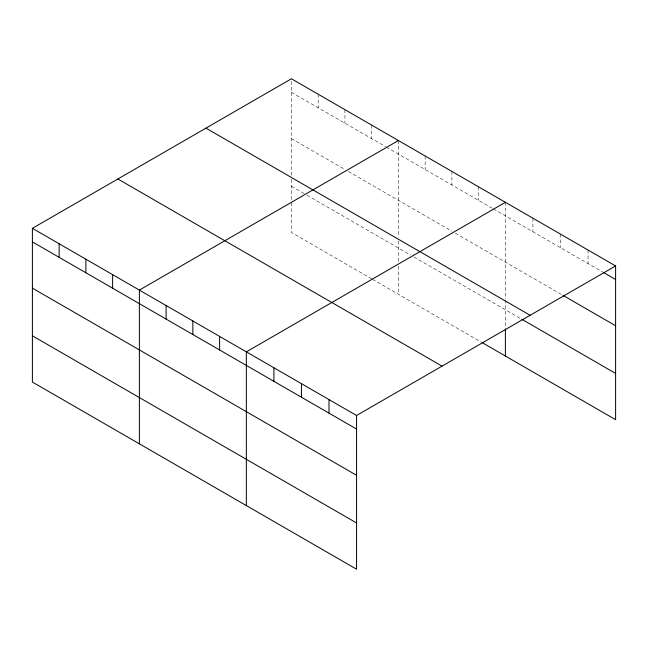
<?xml version="1.0" encoding="UTF-8"?>
<svg xmlns="http://www.w3.org/2000/svg" width="648" height="648" viewBox="0 0 648 648"><rect width="100%" height="100%" fill="white"/><g stroke="black" fill="none" stroke-linecap="round" stroke-linejoin="round"><path stroke-width="0.49" stroke-dasharray="3.24 2.43" d="M291.438 175.333L291.438 78.781M291.438 92.332L385.471 146.626M386.329 147.12L492.448 208.381M493.306 208.883L602.681 272.03M291.438 138.591L344.922 169.476M348.373 171.469L451.899 231.231M455.35 233.223L562.213 294.921M291.438 186.251L306.099 194.724M306.966 195.218L410.492 254.988M413.942 256.981L520.887 318.727M371.669 278.834L291.438 232.511L291.438 202.346M372.527 279.329L481.229 342.087M588.044 250.031L588.044 263.582M560.496 234.122L560.496 247.674M532.94 218.214L532.94 231.765M505.383 202.306L505.383 298.85M505.383 299.846L505.383 327.872M478.637 186.859L478.637 200.418M451.899 171.42L451.899 184.972M425.153 155.982L425.153 169.533M398.407 140.543L398.407 237.095M398.407 241.064L398.407 262.092M398.407 266.117L398.407 294.273M371.669 125.105L371.669 138.656M344.922 109.658L344.922 123.217M318.176 94.219L318.176 107.771M291.438 179.302L291.438 201.334"/><path stroke-width="0.97" d="M356.562 475.3L356.562 415.49L32.4 228.331L32.4 382.061L356.562 569.219L356.562 475.3L32.4 288.149M482.088 342.581L615.6 419.669L615.6 265.939L291.438 78.781L32.4 228.331M398.407 140.543L139.377 290.093L139.377 443.823M505.383 202.306L246.345 351.856L246.345 505.586M356.562 415.49L615.6 265.939M603.547 272.524L615.6 279.491M563.072 295.423L615.6 325.75M205.951 128.134L530.121 315.284M521.745 319.221L615.6 373.41M117.879 178.986L442.049 366.136M32.4 241.89L356.562 429.041M32.4 335.81L356.562 522.96M505.383 328.884L505.383 356.036M329.006 399.581L329.006 413.132M301.458 383.673L301.458 397.224M273.901 367.764L273.901 381.316M219.607 336.417L219.607 349.969M192.861 320.979L192.861 334.53M166.115 305.532L166.115 319.091M112.631 274.655L112.631 288.206M85.884 259.216L85.884 272.768M59.146 243.778L59.146 257.329"/></g></svg>
